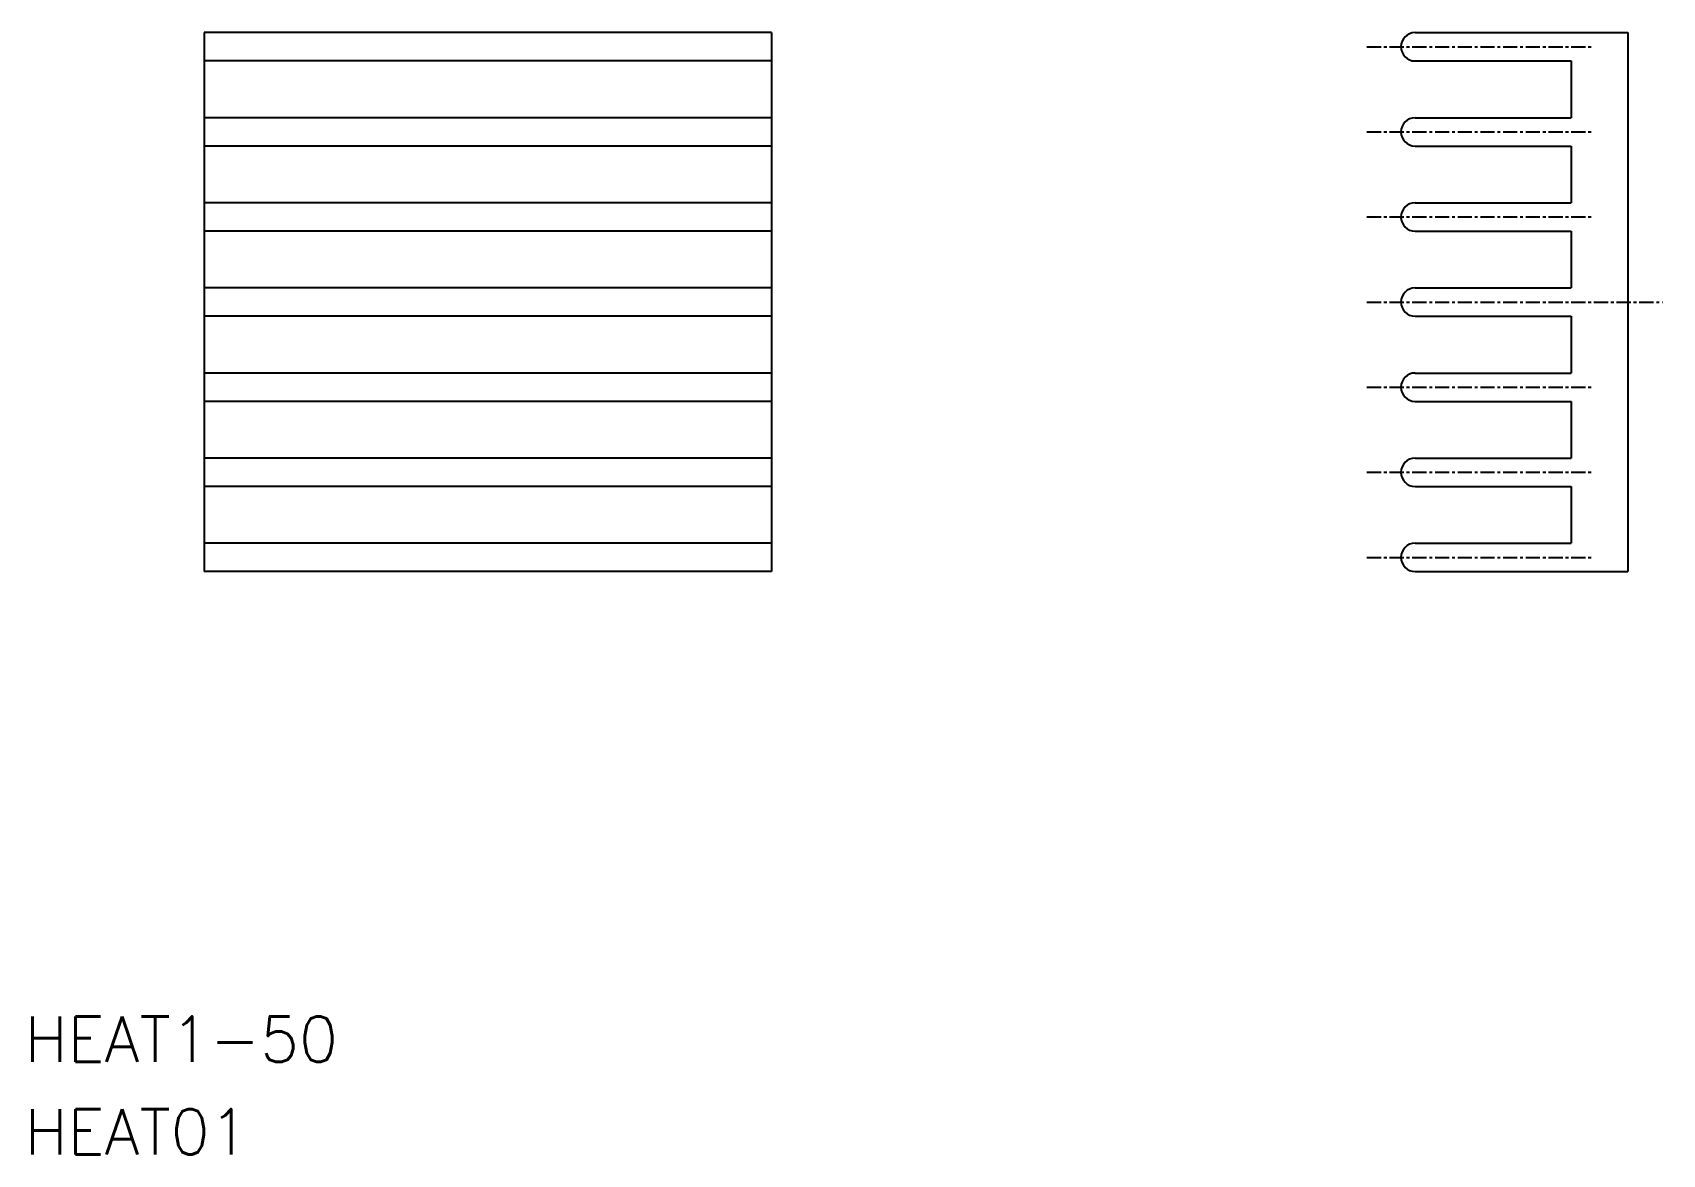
# Model space of a CAD drawing. Extents: x 20 to 164, y 16 to 115.
import ezdxf

# ---------------------------------------------------------------- set-up
doc = ezdxf.new("R2010")
doc.units = 0
doc.linetypes.add('CENTER', pattern=[2, 1.25, -0.25, 0.25, -0.25])
doc.layers.get('0').update_dxf_attribs({"linetype": 'CONTINUOUS'})
doc.layers.add('CENTER', color=1, linetype='CENTER')
doc.styles.get("Standard").update_dxf_attribs({"font": 'romans.shx', "bigfont": 'bigfont.shx'})

msp = doc.modelspace()

# ---------------------------------------------------------------- linework, layer by layer
at = {"color": 7, "linetype": 'CONTINUOUS'}
for p, q in [((85.38, 114.54), (35.38, 114.54)), ((35.38, 114.54), (35.38, 67.04)), ((85.38, 114.54), (85.38, 67.04)), ((142.08, 114.54), (160.83, 114.54)), ((160.83, 114.54), (160.83, 67.04)), ((85.38, 112.04), (35.38, 112.04)), ((140.83, 113.29), (140.83, 113.29)), ((140.83, 113.18), (140.83, 113.16)), ((142.08, 112.04), (155.83, 112.04)), ((155.83, 112.04), (155.83, 107.04)), ((85.38, 107.04), (35.38, 107.04)), ((142.08, 107.04), (155.83, 107.04)), ((140.83, 105.79), (140.83, 105.79)), ((140.83, 105.68), (140.83, 105.66)), ((85.38, 104.54), (35.38, 104.54)), ((142.08, 104.54), (155.83, 104.54)), ((155.83, 104.54), (155.83, 99.54)), ((85.38, 99.54), (35.38, 99.54)), ((142.08, 99.54), (155.83, 99.54)), ((140.83, 98.29), (140.83, 98.29)), ((140.83, 98.18), (140.83, 98.16)), ((85.38, 97.04), (35.38, 97.04)), ((142.08, 97.04), (155.83, 97.04)), ((155.83, 97.04), (155.83, 92.04)), ((85.38, 92.04), (35.38, 92.04)), ((142.08, 92.04), (155.83, 92.04)), ((140.83, 90.79), (140.83, 90.79)), ((140.83, 90.68), (140.83, 90.66)), ((85.38, 89.54), (35.38, 89.54)), ((142.08, 89.54), (155.83, 89.54)), ((155.83, 89.54), (155.83, 84.54)), ((85.38, 84.54), (35.38, 84.54)), ((140.83, 83.29), (140.83, 83.29)), ((142.08, 84.54), (155.83, 84.54)), ((85.38, 82.04), (35.38, 82.04)), ((140.83, 83.18), (140.83, 83.16)), ((142.08, 82.04), (155.83, 82.04)), ((155.83, 82.04), (155.83, 77.04)), ((85.38, 77.04), (35.38, 77.04)), ((142.08, 77.04), (155.83, 77.04)), ((140.83, 75.79), (140.83, 75.79)), ((140.83, 75.68), (140.83, 75.66)), ((85.38, 74.54), (35.38, 74.54)), ((142.08, 74.54), (155.83, 74.54)), ((155.83, 74.54), (155.83, 69.54)), ((85.38, 69.54), (35.38, 69.54)), ((142.08, 69.54), (155.83, 69.54)), ((140.83, 68.29), (140.83, 68.29)), ((140.83, 68.18), (140.83, 68.16)), ((85.38, 67.04), (35.38, 67.04)), ((142.08, 67.04), (160.83, 67.04))]:
    msp.add_line(p, q, dxfattribs=at)
for centre, start, end in [((142.08, 113.29), 90, 180), ((142.08, 113.29), 180, 270), ((142.08, 105.79), 90, 180), ((142.08, 105.79), 180, 270), ((142.08, 98.29), 90, 180), ((142.08, 98.29), 180, 270), ((142.08, 90.79), 90, 180), ((142.08, 90.79), 180, 270), ((142.08, 83.29), 90, 180), ((142.08, 83.29), 180, 270), ((142.08, 75.79), 90, 180), ((142.08, 75.79), 180, 270), ((142.08, 68.29), 90, 180), ((142.08, 68.29), 180, 270)]:
    msp.add_arc(centre, 1.25, start, end, dxfattribs=at)
at = {"layer": 'CENTER', "color": 1, "linetype": 'CENTER'}
for p, q in [((137.83, 113.29), (157.83, 113.29)), ((137.83, 105.79), (157.83, 105.79)), ((137.83, 98.29), (157.83, 98.29)), ((137.83, 90.79), (163.86, 90.79)), ((137.83, 83.29), (157.83, 83.29)), ((137.83, 75.79), (157.83, 75.79)), ((137.83, 68.29), (157.83, 68.29))]:
    msp.add_line(p, q, dxfattribs=at)

# ---------------------------------------------------------------- texts
at = {"color": 7, "linetype": 'CONTINUOUS'}
for s, p in [('HEAT1-50', (19.58, 23.83)), ('HEAT01', (19.58, 15.67))]:
    msp.add_text(s, height=4, dxfattribs=at).set_placement(p)

doc.saveas('drawing.dxf')
